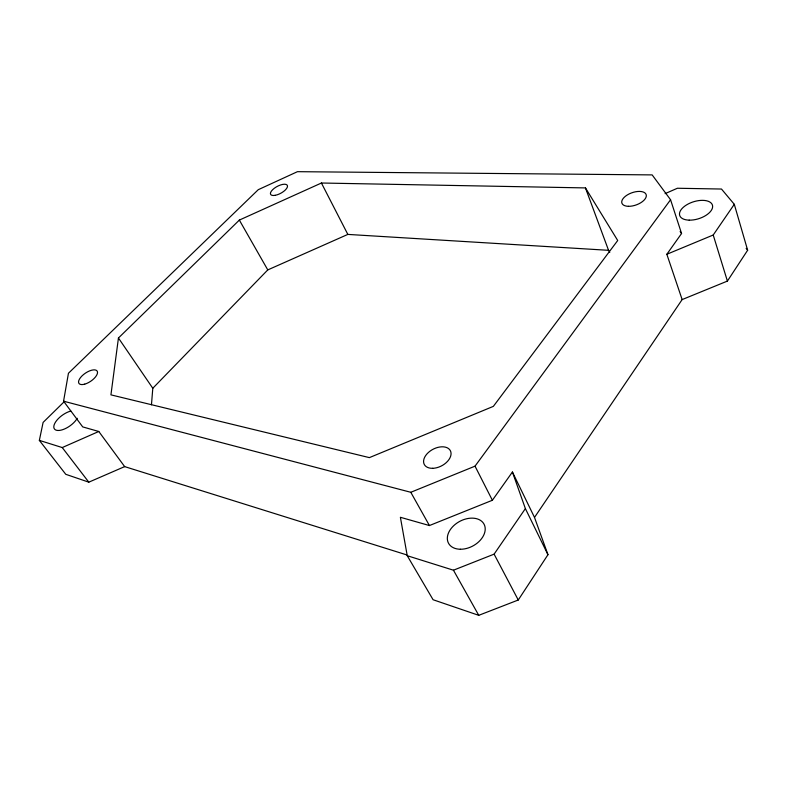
<?xml version="1.0" encoding="UTF-8"?>
<svg xmlns="http://www.w3.org/2000/svg" width="787" height="787" viewBox="0 0 787 787"><rect width="100%" height="100%" fill="white"/><g stroke="black" fill="none" stroke-linecap="round" stroke-linejoin="round"><path stroke-width="1.18" d="M151.458 404.784L152.796 388.266L118.444 338.007L239.346 220.085L321.421 183.017L585.449 187.916L617.716 240.497L493.351 406.367L369.378 457.621L110.928 394.858L118.444 338.007M406.702 554.884L124.661 466.612L98.788 431.483L82.714 426.908L63.56 401.193L68.449 373.254L258.264 189.687L297.466 171.674L652.157 174.901L670.563 199.741L681.562 233.513L666.835 254.27L682.142 299.581L534.501 517.413L547.959 554.707L518.259 600.009L478.752 615.326L433.086 599.733L407.243 555.711L400.386 517.285L429.427 525.549L492.377 500.266L512.416 472.013L534.501 517.413M124.661 466.612L88.813 482.175L65.774 474.305L39.35 440.386L43.108 422.422L64.554 401.36M682.142 299.581L727.404 281.087L747.65 250.217L734.291 204.305L721.482 189.037L677.381 188.25L665.084 193.651M407.243 555.711L453.45 570.201L494.108 554.146L525.382 508.599L512.416 472.013M666.835 254.27L713.219 235.008L734.291 204.305M63.56 401.193L410.794 492.288L475.023 466.16L670.563 199.741M152.796 388.266L267.777 269.911L347.834 234.408L608.548 250.315L609.768 252.371M39.35 440.386L62.242 447.557L98.788 431.483M746.145 248.328L747.65 250.217M62.242 447.557L88.813 482.175M680.135 231.535L681.562 233.513M239.346 220.085L267.777 269.911M410.794 492.288L429.427 525.549M453.45 570.201L478.752 615.326M494.108 554.146L518.259 600.009M321.421 183.017L347.834 234.408M475.023 466.16L492.377 500.266M525.382 508.599L547.959 554.707M585.449 187.916L608.548 250.315M713.219 235.008L727.404 281.087M77.244 418.291A14.461 6.562 -35.5 0 1 60.943 430.164A14.461 6.562 -35.5 0 1 54.815 423.308A14.461 6.562 -35.5 0 1 70.771 411.06M275.116 195.333A9.483 3.856 -28.3 0 0 287.501 185.958A9.483 3.856 -28.3 0 0 274.289 188.28A9.483 3.856 -28.3 0 0 275.116 195.333M628.439 206.312A12.867 6.453 -19.6 0 0 646.314 195.324A12.867 6.453 -19.6 0 0 627.298 194.95A12.867 6.453 -19.6 0 0 628.439 206.312M432.693 468.314A14.746 9.336 -27.9 0 0 450.843 451.915A14.746 9.336 -27.9 0 0 428.413 452.466A14.746 9.336 -27.9 0 0 432.693 468.314M84.701 384.154A10.998 4.85 -34.2 0 0 97.401 371.592A10.998 4.85 -34.2 0 0 82.015 375.901A10.998 4.85 -34.2 0 0 84.701 384.154M460.356 549.247A20.157 13.94 -28.3 0 0 484.812 526.08A20.157 13.94 -28.3 0 0 453.656 525.736A20.157 13.94 -28.3 0 0 460.356 549.247M689.196 220.153A17.157 8.844 -17.6 0 0 712.56 205.623A17.157 8.844 -17.6 0 0 686.431 204.984A17.157 8.844 -17.6 0 0 689.196 220.153"/></g></svg>
